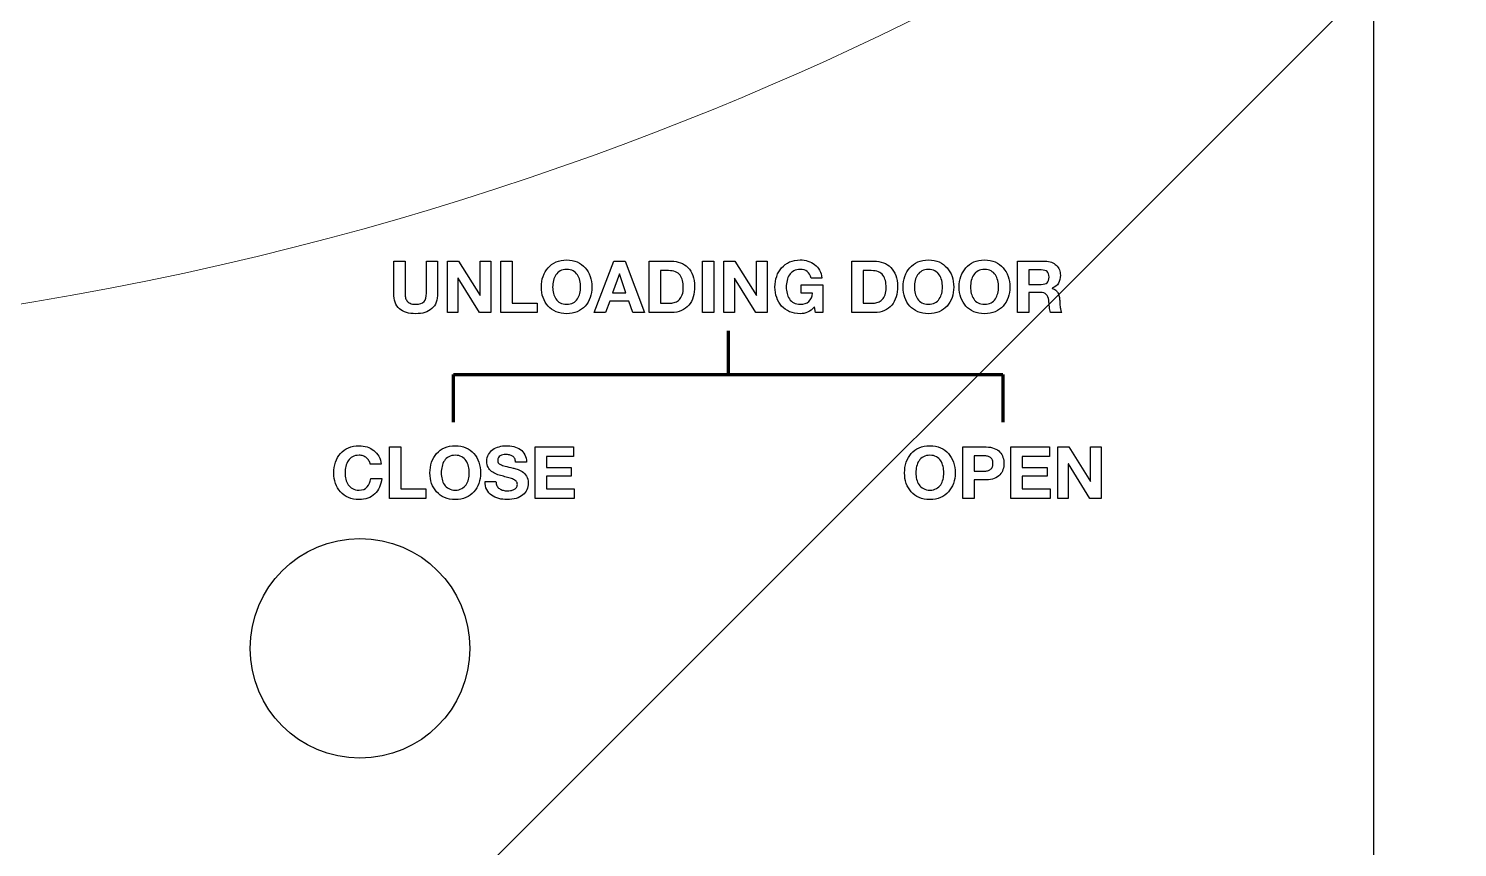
# Model space of a CAD drawing. Header units: millimetres. Extents: x 0 to 16115, y -10 to 11340.
# Drawn here: x 11212.5 to 11297.1, y 4575 to 4623.4 of the extents above; entities that cross this region are included whole.
import ezdxf

# ---------------------------------------------------------------- set-up
doc = ezdxf.new("R2010")
doc.units = ezdxf.units.MM
doc.header["$MEASUREMENT"] = 0
doc.linetypes.add('HIDDEN', pattern=[9.525, 6.35, -3.175])
doc.layers.get('0').update_dxf_attribs({"lineweight": 25})
doc.layers.add('DIM', color=3, linetype='Continuous', lineweight=9)
doc.layers.add('H', color=2, linetype='HIDDEN', lineweight=15)
doc.layers.add('圖層 1', color=7, linetype='Continuous')
doc.layers.add('圖層 2', color=7, linetype='Continuous')

msp = doc.modelspace()

# ---------------------------------------------------------------- hatches: boundary and pattern name
at = {"layer": 'DIM'}
h = msp.add_hatch(dxfattribs=at)
h.set_pattern_fill('ANSI31', color=256, scale=350, style=0)
h.set_pattern_definition([(45, (-19440.55, -2318.325), (-30.93592, 30.93592), [])])
h.paths.add_polyline_path([(10892.148, 5257.746), (10892.148, 3184.746), (10461.363, 3184.746), (10461.363, 4971.681), (9792.148, 4971.681), (9792.148, 6434.746), (13732.148, 6434.746), (13732.148, 4971.681), (13062.932, 4971.681), (13062.932, 3184.746), (12632.148, 3184.746), (12632.148, 5257.746)])
edge = h.paths.add_edge_path(flags=16)
edge.add_line((12632.148, 3207.746), (12632.148, 3184.746))
edge.add_line((10892.148, 3207.746), (10892.148, 3184.746))
at = {"layer": 'H', "ltscale": 5}
h = msp.add_hatch(dxfattribs=at)
h.set_pattern_fill('ANSI31', color=256, scale=500, style=0)
h.set_pattern_definition([(45, (5042.114, 20650.17), (-44.19417, 44.19417), [])])
edge = h.paths.add_edge_path(flags=16)
edge.add_line((13782.148, 6434.746), (13732.148, 6434.746))
edge.add_line((13782.148, 6434.746), (13732.148, 6434.746))
edge = h.paths.add_edge_path()
edge.add_line((13782.148, 6434.746), (13732.148, 6434.746))
edge.add_line((13782.148, 6434.746), (13732.148, 6434.746))
edge.add_line((9792.148, 3184.746), (9792.148, 6434.746))
edge.add_line((9742.148, 3134.746), (9742.148, 6434.746))
edge.add_line((9792.148, 3184.746), (13732.148, 3184.746))
edge.add_line((9742.148, 3134.746), (13782.148, 3134.746))
edge.add_line((13782.148, 6434.746), (13732.148, 6434.746))
edge.add_line((13732.148, 5184.746), (13732.148, 5194.746))
edge.add_line((13732.148, 3184.746), (13732.148, 6434.746))
edge.add_line((13782.148, 3134.746), (13782.148, 6434.746))

# ---------------------------------------------------------------- linework, layer by layer
for p, q in [((11292.148, 4282.746), (11292.148, 5032.746)), ((11237.323, 4609.668), (11237.988, 4609.668)), ((11237.323, 4606.621), (11237.323, 4609.668)), ((11237.988, 4609.668), (11239.26, 4607.624)), ((11239.268, 4609.668), (11239.896, 4609.668)), ((11239.268, 4607.624), (11239.268, 4609.668)), ((11239.896, 4609.668), (11239.896, 4606.621)), ((11240.485, 4609.668), (11241.155, 4609.668)), ((11240.485, 4606.621), (11240.485, 4609.668)), ((11241.155, 4609.668), (11241.155, 4607.184)), ((11246.015, 4606.621), (11247.167, 4609.668)), ((11247.167, 4609.668), (11247.854, 4609.668)), ((11247.854, 4609.668), (11248.993, 4606.621)), ((11252.42, 4609.668), (11253.09, 4609.668)), ((11252.42, 4606.621), (11252.42, 4609.668)), ((11253.09, 4609.668), (11253.09, 4606.621)), ((11253.678, 4609.668), (11254.344, 4609.668)), ((11253.678, 4606.621), (11253.678, 4609.668)), ((11254.344, 4609.668), (11255.616, 4607.624)), ((11255.624, 4609.668), (11256.252, 4609.668)), ((11255.624, 4607.624), (11255.624, 4609.668)), ((11256.252, 4609.668), (11256.252, 4606.621)), ((11247.5, 4608.917), (11247.103, 4607.799)), ((11247.508, 4608.917), (11247.5, 4608.917)), ((11247.892, 4607.799), (11247.508, 4608.917)), ((11237.958, 4608.661), (11237.95, 4608.661)), ((11237.95, 4608.661), (11237.95, 4606.621)), ((11239.226, 4606.621), (11237.958, 4608.661)), ((11254.314, 4608.661), (11254.306, 4608.661)), ((11254.306, 4608.661), (11254.306, 4606.621)), ((11255.582, 4606.621), (11254.314, 4608.661)), ((11239.26, 4607.624), (11239.268, 4607.624)), ((11241.155, 4607.184), (11242.64, 4607.184)), ((11242.64, 4607.184), (11242.64, 4606.621)), ((11246.928, 4607.3), (11246.689, 4606.621)), ((11248.067, 4607.3), (11246.928, 4607.3)), ((11247.103, 4607.799), (11247.892, 4607.799)), ((11248.298, 4606.621), (11248.067, 4607.3)), ((11255.616, 4607.624), (11255.624, 4607.624)), ((11237.95, 4606.621), (11237.323, 4606.621)), ((11239.896, 4606.621), (11239.226, 4606.621)), ((11242.64, 4606.621), (11240.485, 4606.621)), ((11246.689, 4606.621), (11246.015, 4606.621)), ((11248.993, 4606.621), (11248.298, 4606.621)), ((11253.09, 4606.621), (11252.42, 4606.621)), ((11254.306, 4606.621), (11253.678, 4606.621)), ((11256.252, 4606.621), (11255.582, 4606.621)), ((11233.891, 4595.62), (11233.891, 4598.667)), ((11233.891, 4598.667), (11234.561, 4598.667)), ((11234.561, 4598.667), (11234.561, 4596.183)), ((11242.51, 4595.62), (11242.51, 4598.667)), ((11242.51, 4598.667), (11244.789, 4598.667)), ((11244.789, 4598.667), (11244.789, 4598.103)), ((11270.678, 4595.62), (11270.678, 4598.667)), ((11270.678, 4598.667), (11272.957, 4598.667)), ((11272.957, 4598.667), (11272.957, 4598.103)), ((11273.443, 4595.62), (11273.443, 4598.667)), ((11273.443, 4598.667), (11274.109, 4598.667)), ((11274.109, 4598.667), (11275.381, 4596.623)), ((11275.389, 4596.623), (11275.389, 4598.667)), ((11275.389, 4598.667), (11276.016, 4598.667)), ((11276.016, 4598.667), (11276.016, 4595.62)), ((11244.789, 4598.103), (11243.18, 4598.103)), ((11243.18, 4598.103), (11243.18, 4597.45)), ((11272.957, 4598.103), (11271.348, 4598.103)), ((11271.348, 4598.103), (11271.348, 4597.45)), ((11243.18, 4597.45), (11244.657, 4597.45)), ((11244.657, 4597.45), (11244.657, 4596.93)), ((11271.348, 4597.45), (11272.824, 4597.45)), ((11272.824, 4597.45), (11272.824, 4596.93)), ((11274.071, 4597.659), (11274.071, 4595.62)), ((11274.079, 4597.659), (11274.071, 4597.659)), ((11275.346, 4595.62), (11274.079, 4597.659)), ((11234.561, 4596.183), (11236.046, 4596.183)), ((11236.046, 4596.183), (11236.046, 4595.62)), ((11244.657, 4596.93), (11243.18, 4596.93)), ((11243.18, 4596.93), (11243.18, 4596.183)), ((11243.18, 4596.183), (11244.823, 4596.183)), ((11244.823, 4596.183), (11244.823, 4595.62)), ((11272.824, 4596.93), (11271.348, 4596.93)), ((11271.348, 4596.93), (11271.348, 4596.183)), ((11271.348, 4596.183), (11272.991, 4596.183)), ((11272.991, 4596.183), (11272.991, 4595.62)), ((11275.381, 4596.623), (11275.389, 4596.623)), ((11236.046, 4595.62), (11233.891, 4595.62)), ((11244.823, 4595.62), (11242.51, 4595.62)), ((11272.991, 4595.62), (11270.678, 4595.62)), ((11274.071, 4595.62), (11273.443, 4595.62)), ((11276.016, 4595.62), (11275.346, 4595.62))]:
    msp.add_line(p, q)
msp.add_circle((11232.148, 4586.746), 6.5)
for points in [[(11234.148, 4607.773), (11234.148, 4607.773), (11234.148, 4609.668), (11234.148, 4609.668)], [(11234.148, 4609.668), (11234.148, 4609.668), (11234.818, 4609.668), (11234.818, 4609.668)], [(11234.818, 4609.668), (11234.818, 4609.668), (11234.818, 4607.773), (11234.818, 4607.773)], [(11236.077, 4607.773), (11236.077, 4607.773), (11236.077, 4609.668), (11236.077, 4609.668)], [(11236.077, 4609.668), (11236.077, 4609.668), (11236.747, 4609.668), (11236.747, 4609.668)], [(11236.747, 4609.668), (11236.747, 4609.668), (11236.747, 4607.773), (11236.747, 4607.773)], [(11249.258, 4606.621), (11249.258, 4606.621), (11249.258, 4609.668), (11249.258, 4609.668)], [(11249.258, 4609.668), (11249.258, 4609.668), (11250.572, 4609.668), (11250.572, 4609.668)], [(11250.572, 4609.668), (11250.768, 4609.668), (11250.951, 4609.636), (11251.12, 4609.574)], [(11258.66, 4609.67), (11258.807, 4609.623), (11258.939, 4609.554), (11259.057, 4609.463)], [(11261.265, 4606.621), (11261.265, 4606.621), (11261.265, 4609.668), (11261.265, 4609.668)], [(11261.265, 4609.668), (11261.265, 4609.668), (11262.58, 4609.668), (11262.58, 4609.668)], [(11262.58, 4609.668), (11262.776, 4609.668), (11262.959, 4609.636), (11263.128, 4609.574)], [(11271.067, 4606.621), (11271.067, 4606.621), (11271.067, 4609.668), (11271.067, 4609.668)], [(11271.067, 4609.668), (11271.067, 4609.668), (11272.71, 4609.668), (11272.71, 4609.668)], [(11272.71, 4609.668), (11272.846, 4609.668), (11272.97, 4609.646), (11273.079, 4609.602)], [(11242.985, 4608.765), (11243.053, 4608.96), (11243.152, 4609.13), (11243.28, 4609.275)], [(11243.28, 4609.275), (11243.408, 4609.42), (11243.565, 4609.534), (11243.751, 4609.617)], [(11243.74, 4608.855), (11243.675, 4608.757), (11243.627, 4608.645), (11243.597, 4608.52)], [(11243.996, 4609.09), (11243.891, 4609.031), (11243.806, 4608.953), (11243.74, 4608.855)], [(11245.021, 4608.855), (11244.955, 4608.953), (11244.87, 4609.031), (11244.765, 4609.09)], [(11245.012, 4609.617), (11245.197, 4609.534), (11245.353, 4609.42), (11245.481, 4609.275)], [(11245.163, 4608.52), (11245.134, 4608.645), (11245.086, 4608.757), (11245.021, 4608.855)], [(11245.481, 4609.275), (11245.609, 4609.13), (11245.708, 4608.96), (11245.776, 4608.765)], [(11250.406, 4609.105), (11250.406, 4609.105), (11249.928, 4609.105), (11249.928, 4609.105)], [(11249.928, 4609.105), (11249.928, 4609.105), (11249.928, 4607.184), (11249.928, 4607.184)], [(11250.822, 4609.034), (11250.709, 4609.081), (11250.571, 4609.105), (11250.406, 4609.105)], [(11251.093, 4608.831), (11251.024, 4608.92), (11250.934, 4608.987), (11250.822, 4609.034)], [(11251.24, 4608.514), (11251.21, 4608.637), (11251.161, 4608.743), (11251.093, 4608.831)], [(11251.12, 4609.574), (11251.289, 4609.511), (11251.436, 4609.418), (11251.56, 4609.292)], [(11251.56, 4609.292), (11251.684, 4609.167), (11251.78, 4609.011), (11251.85, 4608.823)], [(11256.811, 4608.765), (11256.879, 4608.96), (11256.977, 4609.13), (11257.105, 4609.275)], [(11257.105, 4609.275), (11257.233, 4609.42), (11257.39, 4609.534), (11257.577, 4609.617)], [(11257.566, 4608.855), (11257.5, 4608.757), (11257.453, 4608.645), (11257.423, 4608.52)], [(11257.822, 4609.09), (11257.717, 4609.031), (11257.631, 4608.953), (11257.566, 4608.855)], [(11258.85, 4608.665), (11258.81, 4608.836), (11258.734, 4608.964), (11258.62, 4609.049)], [(11259.057, 4609.463), (11259.175, 4609.372), (11259.273, 4609.26), (11259.35, 4609.126)], [(11259.35, 4609.126), (11259.427, 4608.992), (11259.473, 4608.839), (11259.491, 4608.665)], [(11262.413, 4609.105), (11262.413, 4609.105), (11261.935, 4609.105), (11261.935, 4609.105)], [(11261.935, 4609.105), (11261.935, 4609.105), (11261.935, 4607.184), (11261.935, 4607.184)], [(11262.829, 4609.034), (11262.717, 4609.081), (11262.578, 4609.105), (11262.413, 4609.105)], [(11263.1, 4608.831), (11263.032, 4608.92), (11262.942, 4608.987), (11262.829, 4609.034)], [(11263.248, 4608.514), (11263.218, 4608.637), (11263.169, 4608.743), (11263.1, 4608.831)], [(11263.128, 4609.574), (11263.297, 4609.511), (11263.444, 4609.418), (11263.568, 4609.292)], [(11263.568, 4609.292), (11263.691, 4609.167), (11263.788, 4609.011), (11263.858, 4608.823)], [(11264.398, 4608.765), (11264.466, 4608.96), (11264.564, 4609.13), (11264.692, 4609.275)], [(11264.692, 4609.275), (11264.82, 4609.42), (11264.977, 4609.534), (11265.164, 4609.617)], [(11265.409, 4609.09), (11265.304, 4609.031), (11265.218, 4608.953), (11265.153, 4608.855)], [(11266.433, 4608.855), (11266.368, 4608.953), (11266.282, 4609.031), (11266.177, 4609.09)], [(11266.424, 4609.617), (11266.61, 4609.534), (11266.766, 4609.42), (11266.894, 4609.275)], [(11266.576, 4608.52), (11266.546, 4608.645), (11266.499, 4608.757), (11266.433, 4608.855)], [(11266.894, 4609.275), (11267.022, 4609.13), (11267.12, 4608.96), (11267.188, 4608.765)], [(11267.717, 4608.765), (11267.786, 4608.96), (11267.884, 4609.13), (11268.012, 4609.275)], [(11268.012, 4609.275), (11268.14, 4609.42), (11268.297, 4609.534), (11268.483, 4609.617)], [(11268.729, 4609.09), (11268.623, 4609.031), (11268.538, 4608.953), (11268.473, 4608.855)], [(11269.753, 4608.855), (11269.687, 4608.953), (11269.602, 4609.031), (11269.497, 4609.09)], [(11269.744, 4609.617), (11269.929, 4609.534), (11270.086, 4609.42), (11270.214, 4609.275)], [(11269.896, 4608.52), (11269.866, 4608.645), (11269.818, 4608.757), (11269.753, 4608.855)], [(11270.214, 4609.275), (11270.342, 4609.13), (11270.44, 4608.96), (11270.508, 4608.765)], [(11272.471, 4609.147), (11272.471, 4609.147), (11271.737, 4609.147), (11271.737, 4609.147)], [(11271.737, 4609.147), (11271.737, 4609.147), (11271.737, 4608.29), (11271.737, 4608.29)], [(11272.817, 4609.047), (11272.74, 4609.114), (11272.625, 4609.147), (11272.471, 4609.147)], [(11273.079, 4609.602), (11273.188, 4609.558), (11273.282, 4609.497), (11273.361, 4609.42)], [(11273.361, 4609.42), (11273.439, 4609.344), (11273.499, 4609.255), (11273.54, 4609.154)], [(11258.257, 4607.769), (11258.257, 4607.769), (11258.257, 4608.268), (11258.257, 4608.268)], [(11258.257, 4608.268), (11258.257, 4608.268), (11259.538, 4608.268), (11259.538, 4608.268)], [(11259.491, 4608.665), (11259.491, 4608.665), (11258.85, 4608.665), (11258.85, 4608.665)], [(11259.538, 4608.268), (11259.538, 4608.268), (11259.538, 4606.621), (11259.538, 4606.621)], [(11271.737, 4608.29), (11271.737, 4608.29), (11272.471, 4608.29), (11272.471, 4608.29)], [(11272.471, 4608.29), (11272.625, 4608.29), (11272.74, 4608.324), (11272.817, 4608.392)], [(11273.12, 4608.063), (11273.12, 4608.063), (11273.12, 4608.055), (11273.12, 4608.055)], [(11273.12, 4608.055), (11273.202, 4608.032), (11273.27, 4607.997), (11273.324, 4607.95)], [(11273.324, 4607.95), (11273.378, 4607.903), (11273.423, 4607.848), (11273.457, 4607.784)], [(11234.487, 4606.851), (11234.261, 4607.051), (11234.148, 4607.358), (11234.148, 4607.773)], [(11234.818, 4607.773), (11234.818, 4607.691), (11234.825, 4607.61), (11234.839, 4607.53)], [(11234.839, 4607.53), (11234.853, 4607.45), (11234.883, 4607.38), (11234.929, 4607.319)], [(11234.929, 4607.319), (11234.974, 4607.258), (11235.037, 4607.208), (11235.119, 4607.169)], [(11235.94, 4607.272), (11236.031, 4607.378), (11236.077, 4607.546), (11236.077, 4607.773)], [(11236.747, 4607.773), (11236.747, 4607.361), (11236.631, 4607.054), (11236.401, 4606.854)], [(11243.28, 4607.009), (11243.152, 4607.152), (11243.053, 4607.319), (11242.985, 4607.511)], [(11243.597, 4607.758), (11243.627, 4607.637), (11243.675, 4607.528), (11243.74, 4607.432)], [(11243.74, 4607.432), (11243.806, 4607.335), (11243.891, 4607.258), (11243.996, 4607.199)], [(11244.765, 4607.199), (11244.87, 4607.258), (11244.955, 4607.335), (11245.021, 4607.432)], [(11245.021, 4607.432), (11245.086, 4607.528), (11245.134, 4607.637), (11245.163, 4607.758)], [(11249.928, 4607.184), (11249.928, 4607.184), (11250.525, 4607.184), (11250.525, 4607.184)], [(11250.525, 4607.184), (11250.622, 4607.184), (11250.716, 4607.2), (11250.807, 4607.231)], [(11250.807, 4607.231), (11250.898, 4607.262), (11250.979, 4607.314), (11251.05, 4607.387)], [(11251.05, 4607.387), (11251.121, 4607.46), (11251.178, 4607.554), (11251.221, 4607.671)], [(11251.869, 4607.547), (11251.812, 4607.359), (11251.726, 4607.197), (11251.611, 4607.061)], [(11257.105, 4607.009), (11256.977, 4607.152), (11256.879, 4607.319), (11256.811, 4607.511)], [(11257.423, 4607.758), (11257.453, 4607.637), (11257.5, 4607.528), (11257.566, 4607.432)], [(11257.566, 4607.432), (11257.631, 4607.335), (11257.717, 4607.258), (11257.822, 4607.199)], [(11258.932, 4607.769), (11258.932, 4607.769), (11258.257, 4607.769), (11258.257, 4607.769)], [(11258.72, 4607.28), (11258.841, 4607.393), (11258.912, 4607.556), (11258.932, 4607.769)], [(11261.935, 4607.184), (11261.935, 4607.184), (11262.533, 4607.184), (11262.533, 4607.184)], [(11262.533, 4607.184), (11262.63, 4607.184), (11262.723, 4607.2), (11262.814, 4607.231)], [(11262.814, 4607.231), (11262.906, 4607.262), (11262.986, 4607.314), (11263.058, 4607.387)], [(11263.058, 4607.387), (11263.129, 4607.46), (11263.186, 4607.554), (11263.228, 4607.671)], [(11263.877, 4607.547), (11263.82, 4607.359), (11263.734, 4607.197), (11263.619, 4607.061)], [(11265.01, 4607.758), (11265.04, 4607.637), (11265.087, 4607.528), (11265.153, 4607.432)], [(11265.153, 4607.432), (11265.218, 4607.335), (11265.304, 4607.258), (11265.409, 4607.199)], [(11266.177, 4607.199), (11266.282, 4607.258), (11266.368, 4607.335), (11266.433, 4607.432)], [(11266.433, 4607.432), (11266.499, 4607.528), (11266.546, 4607.637), (11266.576, 4607.758)], [(11268.33, 4607.758), (11268.359, 4607.637), (11268.407, 4607.528), (11268.473, 4607.432)], [(11268.473, 4607.432), (11268.538, 4607.335), (11268.623, 4607.258), (11268.729, 4607.199)], [(11269.497, 4607.199), (11269.602, 4607.258), (11269.687, 4607.335), (11269.753, 4607.432)], [(11269.753, 4607.432), (11269.818, 4607.528), (11269.866, 4607.637), (11269.896, 4607.758)], [(11270.508, 4607.511), (11270.44, 4607.319), (11270.342, 4607.152), (11270.214, 4607.009)], [(11272.407, 4607.812), (11272.407, 4607.812), (11271.737, 4607.812), (11271.737, 4607.812)], [(11271.737, 4607.812), (11271.737, 4607.812), (11271.737, 4606.621), (11271.737, 4606.621)], [(11272.77, 4607.701), (11272.696, 4607.775), (11272.575, 4607.812), (11272.407, 4607.812)], [(11272.915, 4607.351), (11272.892, 4607.51), (11272.844, 4607.627), (11272.77, 4607.701)], [(11272.953, 4606.967), (11272.945, 4607.1), (11272.932, 4607.228), (11272.915, 4607.351)], [(11273.457, 4607.784), (11273.491, 4607.72), (11273.516, 4607.649), (11273.531, 4607.573)], [(11273.531, 4607.573), (11273.547, 4607.496), (11273.557, 4607.419), (11273.563, 4607.342)], [(11273.563, 4607.342), (11273.566, 4607.294), (11273.569, 4607.237), (11273.572, 4607.172)], [(11273.572, 4607.172), (11273.575, 4607.106), (11273.58, 4607.039), (11273.587, 4606.971)], [(11243.751, 4606.674), (11243.565, 4606.755), (11243.408, 4606.867), (11243.28, 4607.009)], [(11250.572, 4606.621), (11250.572, 4606.621), (11249.258, 4606.621), (11249.258, 4606.621)], [(11251.18, 4606.738), (11251.008, 4606.66), (11250.805, 4606.621), (11250.572, 4606.621)], [(11251.611, 4607.061), (11251.496, 4606.924), (11251.352, 4606.817), (11251.18, 4606.738)], [(11257.577, 4606.674), (11257.39, 4606.755), (11257.233, 4606.867), (11257.105, 4607.009)], [(11259.043, 4606.967), (11258.923, 4606.813), (11258.791, 4606.706), (11258.645, 4606.645)], [(11259.111, 4606.621), (11259.111, 4606.621), (11259.043, 4606.967), (11259.043, 4606.967)], [(11259.538, 4606.621), (11259.538, 4606.621), (11259.111, 4606.621), (11259.111, 4606.621)], [(11262.58, 4606.621), (11262.58, 4606.621), (11261.265, 4606.621), (11261.265, 4606.621)], [(11263.188, 4606.738), (11263.016, 4606.66), (11262.813, 4606.621), (11262.58, 4606.621)], [(11263.619, 4607.061), (11263.504, 4606.924), (11263.36, 4606.817), (11263.188, 4606.738)], [(11270.214, 4607.009), (11270.086, 4606.867), (11269.929, 4606.755), (11269.744, 4606.674)], [(11271.737, 4606.621), (11271.737, 4606.621), (11271.067, 4606.621), (11271.067, 4606.621)], [(11273.021, 4606.621), (11272.984, 4606.718), (11272.962, 4606.833), (11272.953, 4606.967)], [(11273.691, 4606.621), (11273.691, 4606.621), (11273.021, 4606.621), (11273.021, 4606.621)], [(11273.587, 4606.971), (11273.594, 4606.903), (11273.605, 4606.838), (11273.621, 4606.777)], [(11273.621, 4606.777), (11273.637, 4606.716), (11273.66, 4606.664), (11273.691, 4606.621)], [(11232.57, 4598.667), (11232.719, 4598.618), (11232.853, 4598.548), (11232.971, 4598.455)], [(11240.014, 4598.513), (11240.122, 4598.59), (11240.244, 4598.647), (11240.381, 4598.684)], [(11241.249, 4598.686), (11241.396, 4598.65), (11241.526, 4598.593), (11241.64, 4598.513)], [(11267.832, 4595.62), (11267.832, 4595.62), (11267.832, 4598.667), (11267.832, 4598.667)], [(11267.832, 4598.667), (11267.832, 4598.667), (11269.206, 4598.667), (11269.206, 4598.667)], [(11269.206, 4598.667), (11269.396, 4598.667), (11269.558, 4598.639), (11269.692, 4598.583)], [(11230.699, 4597.764), (11230.767, 4597.959), (11230.865, 4598.129), (11230.993, 4598.274)], [(11230.993, 4598.274), (11231.121, 4598.419), (11231.278, 4598.533), (11231.465, 4598.615)], [(11231.71, 4598.088), (11231.605, 4598.03), (11231.52, 4597.952), (11231.454, 4597.854)], [(11232.683, 4597.854), (11232.643, 4597.918), (11232.593, 4597.974), (11232.534, 4598.022)], [(11232.76, 4597.642), (11232.749, 4597.719), (11232.723, 4597.79), (11232.683, 4597.854)], [(11232.971, 4598.455), (11233.089, 4598.363), (11233.187, 4598.248), (11233.264, 4598.112)], [(11233.264, 4598.112), (11233.34, 4597.975), (11233.389, 4597.819), (11233.408, 4597.642)], [(11236.391, 4597.764), (11236.459, 4597.959), (11236.558, 4598.129), (11236.686, 4598.274)], [(11236.686, 4598.274), (11236.814, 4598.419), (11236.971, 4598.533), (11237.157, 4598.615)], [(11237.146, 4597.854), (11237.081, 4597.755), (11237.033, 4597.644), (11237.004, 4597.519)], [(11237.402, 4598.088), (11237.297, 4598.03), (11237.212, 4597.952), (11237.146, 4597.854)], [(11238.427, 4597.854), (11238.361, 4597.952), (11238.276, 4598.03), (11238.171, 4598.088)], [(11238.418, 4598.615), (11238.603, 4598.533), (11238.759, 4598.419), (11238.887, 4598.274)], [(11238.57, 4597.519), (11238.54, 4597.644), (11238.492, 4597.755), (11238.427, 4597.854)], [(11238.887, 4598.274), (11239.015, 4598.129), (11239.114, 4597.959), (11239.182, 4597.764)], [(11239.752, 4598.225), (11239.818, 4598.34), (11239.906, 4598.436), (11240.014, 4598.513)], [(11240.451, 4598.142), (11240.407, 4598.113), (11240.371, 4598.078), (11240.343, 4598.035)], [(11240.599, 4598.201), (11240.544, 4598.19), (11240.495, 4598.17), (11240.451, 4598.142)], [(11241.175, 4598.125), (11241.12, 4598.159), (11241.059, 4598.183), (11240.989, 4598.197)], [(11241.305, 4597.984), (11241.272, 4598.044), (11241.229, 4598.09), (11241.175, 4598.125)], [(11241.362, 4597.758), (11241.357, 4597.849), (11241.337, 4597.924), (11241.305, 4597.984)], [(11241.64, 4598.513), (11241.754, 4598.433), (11241.844, 4598.332), (11241.911, 4598.208)], [(11241.911, 4598.208), (11241.977, 4598.084), (11242.011, 4597.934), (11242.011, 4597.758)], [(11264.482, 4597.764), (11264.55, 4597.959), (11264.649, 4598.129), (11264.777, 4598.274)], [(11264.777, 4598.274), (11264.905, 4598.419), (11265.062, 4598.533), (11265.248, 4598.615)], [(11265.493, 4598.088), (11265.388, 4598.03), (11265.303, 4597.952), (11265.237, 4597.854)], [(11266.518, 4597.854), (11266.452, 4597.952), (11266.367, 4598.03), (11266.262, 4598.088)], [(11266.509, 4598.615), (11266.694, 4598.533), (11266.85, 4598.419), (11266.978, 4598.274)], [(11266.66, 4597.519), (11266.631, 4597.644), (11266.583, 4597.755), (11266.518, 4597.854)], [(11266.978, 4598.274), (11267.106, 4598.129), (11267.205, 4597.959), (11267.273, 4597.764)], [(11269.022, 4598.146), (11269.022, 4598.146), (11268.502, 4598.146), (11268.502, 4598.146)], [(11268.502, 4598.146), (11268.502, 4598.146), (11268.502, 4597.233), (11268.502, 4597.233)], [(11269.244, 4598.129), (11269.173, 4598.14), (11269.099, 4598.146), (11269.022, 4598.146)], [(11269.432, 4598.063), (11269.378, 4598.095), (11269.315, 4598.118), (11269.244, 4598.129)], [(11269.562, 4597.924), (11269.529, 4597.984), (11269.486, 4598.03), (11269.432, 4598.063)], [(11269.692, 4598.583), (11269.826, 4598.528), (11269.935, 4598.455), (11270.019, 4598.364)], [(11270.019, 4598.364), (11270.102, 4598.272), (11270.164, 4598.169), (11270.202, 4598.052)], [(11233.408, 4597.642), (11233.408, 4597.642), (11232.76, 4597.642), (11232.76, 4597.642)], [(11240.227, 4597.056), (11240.119, 4597.097), (11240.022, 4597.15), (11239.937, 4597.216)], [(11240.56, 4596.951), (11240.446, 4596.98), (11240.336, 4597.014), (11240.227, 4597.056)], [(11240.334, 4597.728), (11240.357, 4597.691), (11240.402, 4597.657), (11240.468, 4597.625)], [(11240.468, 4597.625), (11240.535, 4597.594), (11240.628, 4597.563), (11240.746, 4597.531)], [(11240.889, 4596.866), (11240.781, 4596.891), (11240.671, 4596.92), (11240.56, 4596.951)], [(11240.746, 4597.531), (11240.864, 4597.5), (11241.018, 4597.46), (11241.209, 4597.412)], [(11241.209, 4597.412), (11241.266, 4597.401), (11241.345, 4597.38), (11241.445, 4597.35)], [(11242.011, 4597.758), (11242.011, 4597.758), (11241.362, 4597.758), (11241.362, 4597.758)], [(11241.445, 4597.35), (11241.547, 4597.32), (11241.647, 4597.272), (11241.746, 4597.207)], [(11241.746, 4597.207), (11241.846, 4597.142), (11241.932, 4597.054), (11242.004, 4596.945)], [(11268.502, 4597.233), (11268.502, 4597.233), (11269.022, 4597.233), (11269.022, 4597.233)], [(11269.022, 4597.233), (11269.099, 4597.233), (11269.173, 4597.238), (11269.244, 4597.25)], [(11269.244, 4597.25), (11269.315, 4597.261), (11269.378, 4597.283), (11269.432, 4597.316)], [(11269.432, 4597.316), (11269.486, 4597.349), (11269.529, 4597.395), (11269.562, 4597.455)], [(11270.019, 4597.015), (11269.935, 4596.924), (11269.826, 4596.851), (11269.692, 4596.795)], [(11270.202, 4597.329), (11270.164, 4597.211), (11270.102, 4597.106), (11270.019, 4597.015)], [(11231.311, 4596.757), (11231.341, 4596.636), (11231.389, 4596.527), (11231.454, 4596.431)], [(11231.454, 4596.431), (11231.52, 4596.334), (11231.605, 4596.256), (11231.71, 4596.198)], [(11232.574, 4596.298), (11232.69, 4596.423), (11232.76, 4596.588), (11232.785, 4596.793)], [(11232.785, 4596.793), (11232.785, 4596.793), (11233.434, 4596.793), (11233.434, 4596.793)], [(11233.302, 4596.277), (11233.231, 4596.123), (11233.137, 4595.992), (11233.02, 4595.884)], [(11233.434, 4596.793), (11233.417, 4596.603), (11233.373, 4596.431), (11233.302, 4596.277)], [(11236.686, 4596.008), (11236.558, 4596.15), (11236.459, 4596.317), (11236.391, 4596.509)], [(11237.004, 4596.757), (11237.033, 4596.636), (11237.081, 4596.527), (11237.146, 4596.431)], [(11237.146, 4596.431), (11237.212, 4596.334), (11237.297, 4596.256), (11237.402, 4596.198)], [(11238.171, 4596.198), (11238.276, 4596.256), (11238.361, 4596.334), (11238.427, 4596.431)], [(11238.427, 4596.431), (11238.492, 4596.527), (11238.54, 4596.636), (11238.57, 4596.757)], [(11239.651, 4596.145), (11239.58, 4596.281), (11239.546, 4596.443), (11239.549, 4596.631)], [(11239.549, 4596.631), (11239.549, 4596.631), (11240.197, 4596.631), (11240.197, 4596.631)], [(11239.939, 4595.808), (11239.818, 4595.896), (11239.722, 4596.008), (11239.651, 4596.145)], [(11240.197, 4596.631), (11240.197, 4596.529), (11240.216, 4596.442), (11240.253, 4596.371)], [(11240.253, 4596.371), (11240.29, 4596.3), (11240.339, 4596.242), (11240.4, 4596.198)], [(11240.4, 4596.198), (11240.461, 4596.154), (11240.533, 4596.121), (11240.616, 4596.1)], [(11241.179, 4596.776), (11241.094, 4596.81), (11240.997, 4596.84), (11240.889, 4596.866)], [(11241.064, 4596.083), (11241.132, 4596.093), (11241.196, 4596.112), (11241.256, 4596.14)], [(11241.386, 4596.648), (11241.333, 4596.699), (11241.264, 4596.742), (11241.179, 4596.776)], [(11241.256, 4596.14), (11241.315, 4596.169), (11241.365, 4596.208), (11241.405, 4596.258)], [(11242.032, 4596.136), (11241.978, 4596.017), (11241.898, 4595.913), (11241.791, 4595.827)], [(11265.094, 4596.757), (11265.124, 4596.636), (11265.172, 4596.527), (11265.237, 4596.431)], [(11265.237, 4596.431), (11265.303, 4596.334), (11265.388, 4596.256), (11265.493, 4596.198)], [(11266.262, 4596.198), (11266.367, 4596.256), (11266.452, 4596.334), (11266.518, 4596.431)], [(11266.518, 4596.431), (11266.583, 4596.527), (11266.631, 4596.636), (11266.66, 4596.757)], [(11269.206, 4596.712), (11269.206, 4596.712), (11268.502, 4596.712), (11268.502, 4596.712)], [(11268.502, 4596.712), (11268.502, 4596.712), (11268.502, 4595.62), (11268.502, 4595.62)], [(11269.692, 4596.795), (11269.558, 4596.74), (11269.396, 4596.712), (11269.206, 4596.712)], [(11233.02, 4595.884), (11232.904, 4595.776), (11232.767, 4595.694), (11232.61, 4595.637)], [(11237.157, 4595.673), (11236.971, 4595.754), (11236.814, 4595.866), (11236.686, 4596.008)], [(11240.358, 4595.613), (11240.199, 4595.655), (11240.06, 4595.719), (11239.939, 4595.808)], [(11241.791, 4595.827), (11241.685, 4595.74), (11241.552, 4595.672), (11241.394, 4595.624)], [(11268.502, 4595.62), (11268.502, 4595.62), (11267.832, 4595.62), (11267.832, 4595.62)]]:
    msp.add_open_spline(points, degree=3)
for points, knots in [([(11243.751, 4609.617), (11243.937, 4609.699), (11244.147, 4609.74), (11244.381, 4609.74), (11244.617, 4609.74), (11244.827, 4609.699), (11245.012, 4609.617)], [2, 2, 2, 2, 3, 3, 3, 4, 4, 4, 4]), ([(11257.577, 4609.617), (11257.763, 4609.699), (11257.973, 4609.74), (11258.206, 4609.74), (11258.362, 4609.74), (11258.514, 4609.717), (11258.66, 4609.67)], [8, 8, 8, 8, 9, 9, 9, 10, 10, 10, 10]), ([(11265.164, 4609.617), (11265.35, 4609.699), (11265.56, 4609.74), (11265.793, 4609.74), (11266.029, 4609.74), (11266.24, 4609.699), (11266.424, 4609.617)], [2, 2, 2, 2, 3, 3, 3, 4, 4, 4, 4]), ([(11268.483, 4609.617), (11268.67, 4609.699), (11268.879, 4609.74), (11269.113, 4609.74), (11269.349, 4609.74), (11269.559, 4609.699), (11269.744, 4609.617)], [2, 2, 2, 2, 3, 3, 3, 4, 4, 4, 4]), ([(11244.765, 4609.09), (11244.659, 4609.148), (11244.531, 4609.177), (11244.381, 4609.177), (11244.23, 4609.177), (11244.102, 4609.148), (11243.996, 4609.09)], [10, 10, 10, 10, 11, 11, 11, 12, 12, 12, 12]), ([(11251.85, 4608.823), (11251.92, 4608.635), (11251.955, 4608.415), (11251.955, 4608.162), (11251.955, 4607.94), (11251.926, 4607.735), (11251.869, 4607.547)], [3, 3, 3, 3, 4, 4, 4, 5, 5, 5, 5]), ([(11258.62, 4609.049), (11258.506, 4609.134), (11258.368, 4609.177), (11258.206, 4609.177), (11258.055, 4609.177), (11257.927, 4609.148), (11257.822, 4609.09)], [15, 15, 15, 15, 16, 16, 16, 17, 17, 17, 17]), ([(11263.858, 4608.823), (11263.927, 4608.635), (11263.962, 4608.415), (11263.962, 4608.162), (11263.962, 4607.94), (11263.934, 4607.735), (11263.877, 4607.547)], [3, 3, 3, 3, 4, 4, 4, 5, 5, 5, 5]), ([(11265.153, 4608.855), (11265.087, 4608.757), (11265.04, 4608.645), (11265.01, 4608.52), (11264.98, 4608.395), (11264.965, 4608.265), (11264.965, 4608.132), (11264.965, 4608.004), (11264.98, 4607.879), (11265.01, 4607.758)], [13, 13, 13, 13, 14, 14, 14, 15, 15, 15, 16, 16, 16, 16]), ([(11266.177, 4609.09), (11266.072, 4609.148), (11265.944, 4609.177), (11265.793, 4609.177), (11265.642, 4609.177), (11265.514, 4609.148), (11265.409, 4609.09)], [10, 10, 10, 10, 11, 11, 11, 12, 12, 12, 12]), ([(11268.473, 4608.855), (11268.407, 4608.757), (11268.359, 4608.645), (11268.33, 4608.52), (11268.3, 4608.395), (11268.285, 4608.265), (11268.285, 4608.132), (11268.285, 4608.004), (11268.3, 4607.879), (11268.33, 4607.758)], [13, 13, 13, 13, 14, 14, 14, 15, 15, 15, 16, 16, 16, 16]), ([(11269.497, 4609.09), (11269.391, 4609.148), (11269.263, 4609.177), (11269.113, 4609.177), (11268.962, 4609.177), (11268.834, 4609.148), (11268.729, 4609.09)], [10, 10, 10, 10, 11, 11, 11, 12, 12, 12, 12]), ([(11272.817, 4608.392), (11272.893, 4608.46), (11272.932, 4608.571), (11272.932, 4608.725), (11272.932, 4608.873), (11272.893, 4608.98), (11272.817, 4609.047)], [1, 1, 1, 1, 2, 2, 2, 3, 3, 3, 3]), ([(11273.54, 4609.154), (11273.581, 4609.053), (11273.602, 4608.944), (11273.602, 4608.827), (11273.602, 4608.648), (11273.564, 4608.493), (11273.489, 4608.362), (11273.413, 4608.231), (11273.29, 4608.132), (11273.12, 4608.063)], [3, 3, 3, 3, 4, 4, 4, 5, 5, 5, 6, 6, 6, 6]), ([(11242.985, 4607.511), (11242.917, 4607.703), (11242.883, 4607.91), (11242.883, 4608.132), (11242.883, 4608.359), (11242.917, 4608.57), (11242.985, 4608.765)], [14, 14, 14, 14, 15, 15, 15, 16, 16, 16, 16]), ([(11243.597, 4608.52), (11243.568, 4608.395), (11243.553, 4608.265), (11243.553, 4608.132), (11243.553, 4608.004), (11243.568, 4607.879), (11243.597, 4607.758)], [14, 14, 14, 14, 15, 15, 15, 16, 16, 16, 16]), ([(11245.163, 4607.758), (11245.193, 4607.879), (11245.208, 4608.004), (11245.208, 4608.132), (11245.208, 4608.265), (11245.193, 4608.395), (11245.163, 4608.52)], [6, 6, 6, 6, 7, 7, 7, 8, 8, 8, 8]), ([(11245.776, 4608.765), (11245.844, 4608.57), (11245.878, 4608.359), (11245.878, 4608.132), (11245.878, 4607.91), (11245.844, 4607.703), (11245.776, 4607.511)], [6, 6, 6, 6, 7, 7, 7, 8, 8, 8, 8]), ([(11251.221, 4607.671), (11251.263, 4607.787), (11251.285, 4607.93), (11251.285, 4608.098), (11251.285, 4608.251), (11251.27, 4608.39), (11251.24, 4608.514)], [3, 3, 3, 3, 4, 4, 4, 5, 5, 5, 5]), ([(11256.811, 4607.511), (11256.742, 4607.703), (11256.708, 4607.91), (11256.708, 4608.132), (11256.708, 4608.359), (11256.742, 4608.57), (11256.811, 4608.765)], [4, 4, 4, 4, 5, 5, 5, 6, 6, 6, 6]), ([(11257.423, 4608.52), (11257.393, 4608.395), (11257.378, 4608.265), (11257.378, 4608.132), (11257.378, 4608.004), (11257.393, 4607.879), (11257.423, 4607.758)], [19, 19, 19, 19, 20, 20, 20, 21, 21, 21, 21]), ([(11263.228, 4607.671), (11263.271, 4607.787), (11263.292, 4607.93), (11263.292, 4608.098), (11263.292, 4608.251), (11263.278, 4608.39), (11263.248, 4608.514)], [3, 3, 3, 3, 4, 4, 4, 5, 5, 5, 5]), ([(11264.398, 4607.511), (11264.329, 4607.703), (11264.295, 4607.91), (11264.295, 4608.132), (11264.295, 4608.359), (11264.329, 4608.57), (11264.398, 4608.765)], [14, 14, 14, 14, 15, 15, 15, 16, 16, 16, 16]), ([(11266.576, 4607.758), (11266.606, 4607.879), (11266.621, 4608.004), (11266.621, 4608.132), (11266.621, 4608.265), (11266.606, 4608.395), (11266.576, 4608.52)], [6, 6, 6, 6, 7, 7, 7, 8, 8, 8, 8]), ([(11267.188, 4608.765), (11267.257, 4608.57), (11267.291, 4608.359), (11267.291, 4608.132), (11267.291, 4607.91), (11267.257, 4607.703), (11267.188, 4607.511)], [6, 6, 6, 6, 7, 7, 7, 8, 8, 8, 8]), ([(11267.717, 4607.511), (11267.649, 4607.703), (11267.615, 4607.91), (11267.615, 4608.132), (11267.615, 4608.359), (11267.649, 4608.57), (11267.717, 4608.765)], [14, 14, 14, 14, 15, 15, 15, 16, 16, 16, 16]), ([(11269.896, 4607.758), (11269.926, 4607.879), (11269.941, 4608.004), (11269.941, 4608.132), (11269.941, 4608.265), (11269.926, 4608.395), (11269.896, 4608.52)], [6, 6, 6, 6, 7, 7, 7, 8, 8, 8, 8]), ([(11270.508, 4608.765), (11270.576, 4608.57), (11270.611, 4608.359), (11270.611, 4608.132), (11270.611, 4607.91), (11270.576, 4607.703), (11270.508, 4607.511)], [6, 6, 6, 6, 7, 7, 7, 8, 8, 8, 8]), ([(11235.119, 4607.169), (11235.2, 4607.131), (11235.309, 4607.112), (11235.445, 4607.112), (11235.684, 4607.112), (11235.849, 4607.165), (11235.94, 4607.272)], [9, 9, 9, 9, 10, 10, 10, 11, 11, 11, 11]), ([(11243.996, 4607.199), (11244.102, 4607.141), (11244.23, 4607.112), (11244.381, 4607.112), (11244.531, 4607.112), (11244.659, 4607.141), (11244.765, 4607.199)], [2, 2, 2, 2, 3, 3, 3, 4, 4, 4, 4]), ([(11245.776, 4607.511), (11245.708, 4607.319), (11245.609, 4607.152), (11245.481, 4607.009), (11245.353, 4606.867), (11245.197, 4606.755), (11245.012, 4606.674)], [8, 8, 8, 8, 9, 9, 9, 10, 10, 10, 10]), ([(11257.822, 4607.199), (11257.927, 4607.141), (11258.055, 4607.112), (11258.206, 4607.112), (11258.428, 4607.112), (11258.599, 4607.168), (11258.72, 4607.28)], [23, 23, 23, 23, 24, 24, 24, 25, 25, 25, 25]), ([(11265.164, 4606.674), (11264.977, 4606.755), (11264.82, 4606.867), (11264.692, 4607.009), (11264.564, 4607.152), (11264.466, 4607.319), (11264.398, 4607.511)], [12, 12, 12, 12, 13, 13, 13, 14, 14, 14, 14]), ([(11265.409, 4607.199), (11265.514, 4607.141), (11265.642, 4607.112), (11265.793, 4607.112), (11265.944, 4607.112), (11266.072, 4607.141), (11266.177, 4607.199)], [2, 2, 2, 2, 3, 3, 3, 4, 4, 4, 4]), ([(11267.188, 4607.511), (11267.12, 4607.319), (11267.022, 4607.152), (11266.894, 4607.009), (11266.766, 4606.867), (11266.61, 4606.755), (11266.424, 4606.674)], [8, 8, 8, 8, 9, 9, 9, 10, 10, 10, 10]), ([(11268.483, 4606.674), (11268.297, 4606.755), (11268.14, 4606.867), (11268.012, 4607.009), (11267.884, 4607.152), (11267.786, 4607.319), (11267.717, 4607.511)], [12, 12, 12, 12, 13, 13, 13, 14, 14, 14, 14]), ([(11268.729, 4607.199), (11268.834, 4607.141), (11268.962, 4607.112), (11269.113, 4607.112), (11269.263, 4607.112), (11269.391, 4607.141), (11269.497, 4607.199)], [2, 2, 2, 2, 3, 3, 3, 4, 4, 4, 4]), ([(11236.401, 4606.854), (11236.17, 4606.653), (11235.852, 4606.553), (11235.445, 4606.553), (11235.032, 4606.553), (11234.713, 4606.652), (11234.487, 4606.851)], [0, 0, 0, 0, 1, 1, 1, 2, 2, 2, 2]), ([(11245.012, 4606.674), (11244.827, 4606.593), (11244.617, 4606.553), (11244.381, 4606.553), (11244.147, 4606.553), (11243.937, 4606.593), (11243.751, 4606.674)], [10, 10, 10, 10, 11, 11, 11, 12, 12, 12, 12]), ([(11258.645, 4606.645), (11258.5, 4606.583), (11258.354, 4606.553), (11258.206, 4606.553), (11257.973, 4606.553), (11257.763, 4606.593), (11257.577, 4606.674)], [0, 0, 0, 0, 1, 1, 1, 2, 2, 2, 2]), ([(11266.424, 4606.674), (11266.24, 4606.593), (11266.029, 4606.553), (11265.793, 4606.553), (11265.56, 4606.553), (11265.35, 4606.593), (11265.164, 4606.674)], [10, 10, 10, 10, 11, 11, 11, 12, 12, 12, 12]), ([(11269.744, 4606.674), (11269.559, 4606.593), (11269.349, 4606.553), (11269.113, 4606.553), (11268.879, 4606.553), (11268.67, 4606.593), (11268.483, 4606.674)], [10, 10, 10, 10, 11, 11, 11, 12, 12, 12, 12]), ([(11231.465, 4598.615), (11231.651, 4598.698), (11231.861, 4598.739), (11232.094, 4598.739), (11232.262, 4598.739), (11232.421, 4598.715), (11232.57, 4598.667)], [25, 25, 25, 25, 26, 26, 26, 27, 27, 27, 27]), ([(11237.157, 4598.615), (11237.343, 4598.698), (11237.553, 4598.739), (11237.787, 4598.739), (11238.023, 4598.739), (11238.233, 4598.698), (11238.418, 4598.615)], [2, 2, 2, 2, 3, 3, 3, 4, 4, 4, 4]), ([(11240.381, 4598.684), (11240.517, 4598.721), (11240.654, 4598.739), (11240.791, 4598.739), (11240.95, 4598.739), (11241.103, 4598.721), (11241.249, 4598.686)], [18, 18, 18, 18, 19, 19, 19, 20, 20, 20, 20]), ([(11265.248, 4598.615), (11265.434, 4598.698), (11265.644, 4598.739), (11265.878, 4598.739), (11266.114, 4598.739), (11266.324, 4598.698), (11266.509, 4598.615)], [2, 2, 2, 2, 3, 3, 3, 4, 4, 4, 4]), ([(11231.454, 4597.854), (11231.389, 4597.755), (11231.341, 4597.644), (11231.311, 4597.519), (11231.281, 4597.393), (11231.267, 4597.264), (11231.267, 4597.13), (11231.267, 4597.002), (11231.281, 4596.878), (11231.311, 4596.757)], [5, 5, 5, 5, 6, 6, 6, 7, 7, 7, 8, 8, 8, 8]), ([(11232.534, 4598.022), (11232.474, 4598.07), (11232.406, 4598.108), (11232.331, 4598.135), (11232.256, 4598.162), (11232.177, 4598.176), (11232.094, 4598.176), (11231.943, 4598.176), (11231.815, 4598.147), (11231.71, 4598.088)], [1, 1, 1, 1, 2, 2, 2, 3, 3, 3, 4, 4, 4, 4]), ([(11238.171, 4598.088), (11238.065, 4598.147), (11237.937, 4598.176), (11237.787, 4598.176), (11237.636, 4598.176), (11237.508, 4598.147), (11237.402, 4598.088)], [10, 10, 10, 10, 11, 11, 11, 12, 12, 12, 12]), ([(11239.937, 4597.216), (11239.852, 4597.281), (11239.783, 4597.363), (11239.73, 4597.461), (11239.677, 4597.559), (11239.651, 4597.678), (11239.651, 4597.817), (11239.651, 4597.974), (11239.685, 4598.11), (11239.752, 4598.225)], [13, 13, 13, 13, 14, 14, 14, 15, 15, 15, 16, 16, 16, 16]), ([(11240.343, 4598.035), (11240.314, 4597.992), (11240.3, 4597.938), (11240.3, 4597.873), (11240.3, 4597.813), (11240.311, 4597.765), (11240.334, 4597.728)], [31, 31, 31, 31, 32, 32, 32, 33, 33, 33, 33]), ([(11240.989, 4598.197), (11240.919, 4598.211), (11240.843, 4598.218), (11240.761, 4598.218), (11240.707, 4598.218), (11240.653, 4598.213), (11240.599, 4598.201)], [27, 27, 27, 27, 28, 28, 28, 29, 29, 29, 29]), ([(11265.237, 4597.854), (11265.172, 4597.755), (11265.124, 4597.644), (11265.094, 4597.519), (11265.065, 4597.393), (11265.05, 4597.264), (11265.05, 4597.13), (11265.05, 4597.002), (11265.065, 4596.878), (11265.094, 4596.757)], [13, 13, 13, 13, 14, 14, 14, 15, 15, 15, 16, 16, 16, 16]), ([(11266.262, 4598.088), (11266.156, 4598.147), (11266.028, 4598.176), (11265.878, 4598.176), (11265.727, 4598.176), (11265.599, 4598.147), (11265.493, 4598.088)], [10, 10, 10, 10, 11, 11, 11, 12, 12, 12, 12]), ([(11269.562, 4597.455), (11269.595, 4597.514), (11269.611, 4597.593), (11269.611, 4597.689), (11269.611, 4597.786), (11269.595, 4597.864), (11269.562, 4597.924)], [3, 3, 3, 3, 4, 4, 4, 5, 5, 5, 5]), ([(11270.202, 4598.052), (11270.241, 4597.935), (11270.26, 4597.815), (11270.26, 4597.689), (11270.26, 4597.567), (11270.241, 4597.447), (11270.202, 4597.329)], [3, 3, 3, 3, 4, 4, 4, 5, 5, 5, 5]), ([(11230.699, 4596.509), (11230.63, 4596.701), (11230.597, 4596.908), (11230.597, 4597.13), (11230.597, 4597.358), (11230.63, 4597.569), (11230.699, 4597.764)], [21, 21, 21, 21, 22, 22, 22, 23, 23, 23, 23]), ([(11236.391, 4596.509), (11236.323, 4596.701), (11236.289, 4596.908), (11236.289, 4597.13), (11236.289, 4597.358), (11236.323, 4597.569), (11236.391, 4597.764)], [14, 14, 14, 14, 15, 15, 15, 16, 16, 16, 16]), ([(11237.004, 4597.519), (11236.974, 4597.393), (11236.959, 4597.264), (11236.959, 4597.13), (11236.959, 4597.002), (11236.974, 4596.878), (11237.004, 4596.757)], [14, 14, 14, 14, 15, 15, 15, 16, 16, 16, 16]), ([(11238.57, 4596.757), (11238.6, 4596.878), (11238.614, 4597.002), (11238.614, 4597.13), (11238.614, 4597.264), (11238.6, 4597.393), (11238.57, 4597.519)], [6, 6, 6, 6, 7, 7, 7, 8, 8, 8, 8]), ([(11239.182, 4597.764), (11239.25, 4597.569), (11239.285, 4597.358), (11239.285, 4597.13), (11239.285, 4596.908), (11239.25, 4596.701), (11239.182, 4596.509)], [6, 6, 6, 6, 7, 7, 7, 8, 8, 8, 8]), ([(11264.482, 4596.509), (11264.414, 4596.701), (11264.38, 4596.908), (11264.38, 4597.13), (11264.38, 4597.358), (11264.414, 4597.569), (11264.482, 4597.764)], [14, 14, 14, 14, 15, 15, 15, 16, 16, 16, 16]), ([(11266.66, 4596.757), (11266.69, 4596.878), (11266.705, 4597.002), (11266.705, 4597.13), (11266.705, 4597.264), (11266.69, 4597.393), (11266.66, 4597.519)], [6, 6, 6, 6, 7, 7, 7, 8, 8, 8, 8]), ([(11267.273, 4597.764), (11267.341, 4597.569), (11267.375, 4597.358), (11267.375, 4597.13), (11267.375, 4596.908), (11267.341, 4596.701), (11267.273, 4596.509)], [6, 6, 6, 6, 7, 7, 7, 8, 8, 8, 8]), ([(11231.465, 4595.673), (11231.278, 4595.754), (11231.121, 4595.866), (11230.993, 4596.008), (11230.865, 4596.15), (11230.767, 4596.317), (11230.699, 4596.509)], [19, 19, 19, 19, 20, 20, 20, 21, 21, 21, 21]), ([(11231.71, 4596.198), (11231.815, 4596.14), (11231.943, 4596.11), (11232.094, 4596.11), (11232.299, 4596.11), (11232.459, 4596.173), (11232.574, 4596.298)], [10, 10, 10, 10, 11, 11, 11, 12, 12, 12, 12]), ([(11237.402, 4596.198), (11237.508, 4596.14), (11237.636, 4596.11), (11237.787, 4596.11), (11237.937, 4596.11), (11238.065, 4596.14), (11238.171, 4596.198)], [2, 2, 2, 2, 3, 3, 3, 4, 4, 4, 4]), ([(11239.182, 4596.509), (11239.114, 4596.317), (11239.015, 4596.15), (11238.887, 4596.008), (11238.759, 4595.866), (11238.603, 4595.754), (11238.418, 4595.673)], [8, 8, 8, 8, 9, 9, 9, 10, 10, 10, 10]), ([(11241.405, 4596.258), (11241.445, 4596.307), (11241.465, 4596.371), (11241.465, 4596.448), (11241.465, 4596.53), (11241.438, 4596.597), (11241.386, 4596.648)], [6, 6, 6, 6, 7, 7, 7, 8, 8, 8, 8]), ([(11242.004, 4596.945), (11242.077, 4596.835), (11242.113, 4596.695), (11242.113, 4596.524), (11242.113, 4596.385), (11242.086, 4596.256), (11242.032, 4596.136)], [39, 39, 39, 39, 40, 40, 40, 41, 41, 41, 41]), ([(11265.248, 4595.673), (11265.062, 4595.754), (11264.905, 4595.866), (11264.777, 4596.008), (11264.649, 4596.15), (11264.55, 4596.317), (11264.482, 4596.509)], [12, 12, 12, 12, 13, 13, 13, 14, 14, 14, 14]), ([(11265.493, 4596.198), (11265.599, 4596.14), (11265.727, 4596.11), (11265.878, 4596.11), (11266.028, 4596.11), (11266.156, 4596.14), (11266.262, 4596.198)], [2, 2, 2, 2, 3, 3, 3, 4, 4, 4, 4]), ([(11267.273, 4596.509), (11267.205, 4596.317), (11267.106, 4596.15), (11266.978, 4596.008), (11266.85, 4595.866), (11266.694, 4595.754), (11266.509, 4595.673)], [8, 8, 8, 8, 9, 9, 9, 10, 10, 10, 10]), ([(11232.61, 4595.637), (11232.454, 4595.58), (11232.282, 4595.551), (11232.094, 4595.551), (11231.861, 4595.551), (11231.651, 4595.592), (11231.465, 4595.673)], [17, 17, 17, 17, 18, 18, 18, 19, 19, 19, 19]), ([(11238.418, 4595.673), (11238.233, 4595.592), (11238.023, 4595.551), (11237.787, 4595.551), (11237.553, 4595.551), (11237.343, 4595.592), (11237.157, 4595.673)], [10, 10, 10, 10, 11, 11, 11, 12, 12, 12, 12]), ([(11241.394, 4595.624), (11241.237, 4595.576), (11241.054, 4595.551), (11240.846, 4595.551), (11240.678, 4595.551), (11240.515, 4595.572), (11240.358, 4595.613)], [43, 43, 43, 43, 44, 44, 44, 45, 45, 45, 45]), ([(11240.616, 4596.1), (11240.698, 4596.078), (11240.783, 4596.068), (11240.872, 4596.068), (11240.931, 4596.068), (11240.995, 4596.073), (11241.064, 4596.083)], [2, 2, 2, 2, 3, 3, 3, 4, 4, 4, 4]), ([(11266.509, 4595.673), (11266.324, 4595.592), (11266.114, 4595.551), (11265.878, 4595.551), (11265.644, 4595.551), (11265.434, 4595.592), (11265.248, 4595.673)], [10, 10, 10, 10, 11, 11, 11, 12, 12, 12, 12])]:
    msp.add_open_spline(points, degree=3, knots=knots)
at = {"layer": '圖層 1', "lineweight": 106}
for p, q in [((11253.937, 4605.54), (11253.937, 4602.948)), ((11237.687, 4600.143), (11237.687, 4602.948)), ((11237.687, 4602.948), (11270.187, 4602.948)), ((11270.187, 4602.948), (11270.187, 4600.143))]:
    msp.add_line(p, q, dxfattribs=at)
at = {"layer": '圖層 2', "lineweight": 0}
msp.add_open_spline([(11292.148, 4640.534), (11275.636, 4628.19), (11236.803, 4604.624), (11180.981, 4604.624), (11127.245, 4604.624), (11089.58, 4627.064), (11072.148, 4640.188)], degree=3, knots=[3.261903, 3.261903, 3.261903, 3.261903, 4, 4, 4, 4.707584, 4.707584, 4.707584, 4.707584], dxfattribs=at)

doc.saveas('drawing.dxf')
